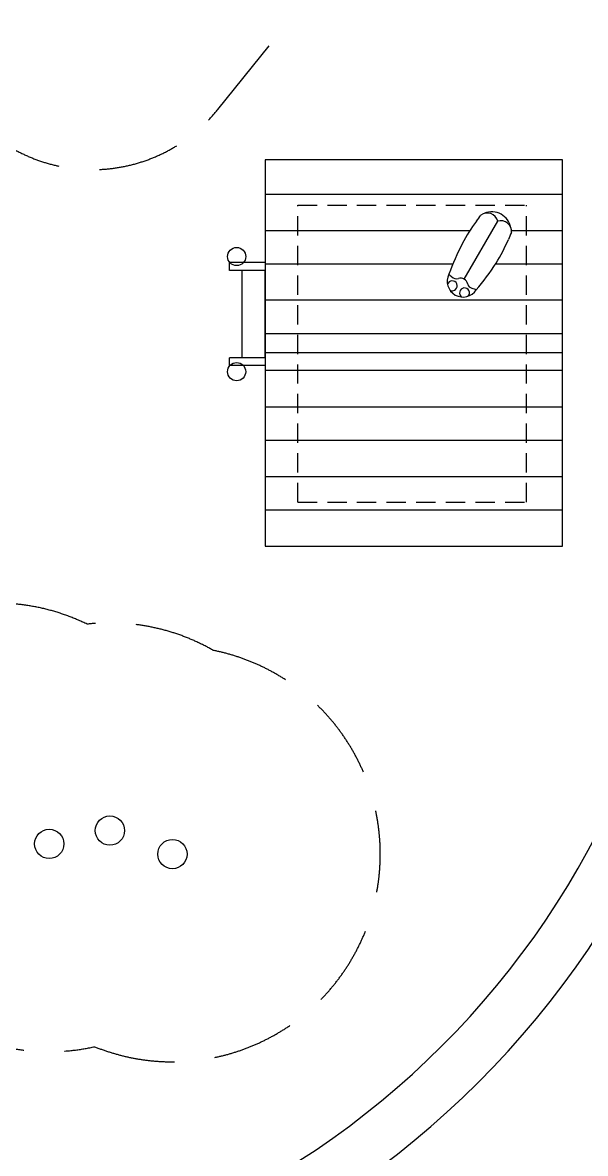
# Model space of a CAD drawing. Header units: millimetres. Extents: x 1145859089 to 1147511753, y -1047484727 to -1047247487.
# Drawn here: x 1147324385 to 1147328754, y -1047399726 to -1047390941 of the extents above; entities that cross this region are included whole.
import ezdxf
from ezdxf.xclip import XClip

# ---------------------------------------------------------------- set-up
doc = ezdxf.new("R2010")
doc.units = ezdxf.units.MM
doc.header["$LTSCALE"] = 100
doc.header["$MEASUREMENT"] = 0
doc.header["$XCLIPFRAME"] = 2
doc.linetypes.add('단지배치도$0$HID', pattern=[2.3, 1.5, -0.8])
doc.linetypes.add('단지배치도$0$HIDDEN', pattern=[9.525, 6.35, -3.175])
doc.layers.get('0').update_dxf_attribs({"linetype": 'CONTINUOUS'})
doc.layers.add('XREF', color=135, linetype='CONTINUOUS')
doc.layers.add('단지배치도$0$W240910', color=135, linetype='CONTINUOUS')

# ---------------------------------------------------------------- blocks, each defined once
blk = doc.blocks.new('단지배치도$0$zw$9902')
at = {"layer": '단지배치도$0$W240910', "linetype": '단지배치도$0$HIDDEN'}
blk.add_line((65628.3, -20246.5, -333088), (66279, -19435.9, -333088), dxfattribs=at)
at = {"layer": '단지배치도$0$W240910'}
for p, q in [((68304.9, -20637.4, 0), (65995.3, -20637.4, 0)), ((65995.3, -20637.4, 0), (65995.3, -23638.9, 0)), ((68304.9, -23638.9, 0), (68304.9, -20637.4, 0)), ((65995.3, -20905.8, 0), (68304.9, -20905.8, 0)), ((67541.2, -21565.9, 0), (67801.3, -21114.8, 0)), ((65995.3, -21186.2, 0), (67586.5, -21186.2, 0)), ((67908.3, -21186.2, 0), (68304.9, -21186.2, 0)), ((65995.3, -21436.5, 0), (65719.9, -21436.5, 0)), ((65722.7, -21436.5, 0), (65719.9, -21436.5, 0)), ((65719.9, -21496.5, 0), (65719.9, -21436.5, 0)), ((65995.3, -21496.5, 0), (65719.9, -21496.5, 0)), ((65816.9, -22176.5, 0), (65816.9, -21496.5, 0)), ((65995.3, -21445.8, 0), (67453.6, -21445.8, 0)), ((65995.3, -22176.5, 0), (65995.3, -21496.5, 0)), ((67784.7, -21445.8, 0), (68304.9, -21445.8, 0)), ((65995.3, -21726.2, 0), (68304.9, -21726.2, 0)), ((65995.3, -21985.8, 0), (68304.9, -21985.8, 0)), ((65995.3, -22176.5, 0), (65719.9, -22176.5, 0)), ((65719.9, -22236.5, 0), (65719.9, -22176.5, 0)), ((68304.9, -22138.1, 0), (65995.3, -22138.1, 0)), ((65995.3, -22236.5, 0), (65719.9, -22236.5, 0)), ((65722.1, -22236.5, 0), (65719.9, -22236.5, 0)), ((65995.3, -22271.3, 0), (68304.9, -22271.3, 0)), ((65995.3, -22556.8, 0), (68304.9, -22556.8, 0)), ((65995.3, -22816.4, 0), (68304.9, -22816.4, 0)), ((65995.3, -23096.8, 0), (68304.9, -23096.8, 0)), ((65995.3, -23356.4, 0), (68304.9, -23356.4, 0)), ((65995.3, -23638.9, 0), (68304.9, -23638.9, 0))]:
    blk.add_line(p, q, dxfattribs=at)
at = {"layer": '단지배치도$0$W240910', "linetype": '단지배치도$0$HID'}
for p, q in [((66248.8, -20989.2, 0), (68025.9, -20989.2, 0)), ((66248.8, -23296.8, 0), (66248.8, -20989.2, 0)), ((68025.9, -23296.8, 0), (68025.9, -20989.2, 0)), ((66248.8, -23296.8, 0), (68025.9, -23296.8, 0))]:
    blk.add_line(p, q, dxfattribs=at)
at = {"layer": '단지배치도$0$W240910'}
for centre, radius in [((65774.8, -21389.2, 0), 70.4), ((65774.4, -22283.7, 0), 70.4), ((64790.7, -25849.2, 0), 113.9), ((64319.7, -25952.6, 0), 113.9), ((65275.9, -26031.4, 0), 113.9)]:
    blk.add_circle(centre, radius, dxfattribs=at)
for centre, radius, start, end in [((63701.1, -21072.3, 0), 6000, 0, 81.78679), ((66981.4, -20611.5, 0), 826.2, 322.53716, 326.57511), ((67720.1, -21134.1, 0), 83.5, 13.42675, 126.02929), ((67756.2, -21191.5, 0), 149.5, 10.11385, 112.55783), ((68625.5, -21863.4, 0), 1240.2, 142.82547, 152.41974), ((67825.3, -21194.7, 0), 83.5, 354.04449, 106.64703), ((66740.5, -20776.8, 0), 1240.2, 327.65404, 337.24832), ((68647.7, -21572.1, 0), 826.2, 153.49867, 157.53662), ((69200.3, -22160.2, 0), 1887.1, 152.51476, 160.37278), ((66195.7, -20428, 0), 1887.1, 319.70101, 327.55902), ((67531.9, -21581.7, 0), 122.3, 153.08708, 328.1168), ((67448.8, -21616.8, 0), 38.3, 242.06042, 163.71724), ((67759.4, -21178, 0), 484.3, 225.98361, 229.47957), ((67483.7, -21507, 0), 55.3, 225.1174, 282.8555), ((67513.9, -21606.1, 0), 48.6, 55.71235, 111.51658), ((67520.2, -21609.8, 0), 48.6, 8.55721, 64.36143), ((67612.8, -21591.3, 0), 45.9, 194.17877, 254.59034), ((67543.6, -21671.4, 0), 38.3, 316.35654, 238.01336), ((67759.4, -21178, 0), 484.3, 250.85835, 255.22027), ((62701.1, -22855.4, 0), 7000, 270, 0), ((62701.1, -22855.4, 0), 6600, 270, 0)]:
    blk.add_arc(centre, radius, start, end, dxfattribs=at)
at = {"layer": '단지배치도$0$W240910', "linetype": '단지배치도$0$HIDDEN'}
for centre, radius, start, end in [((64653.5, -19464.1, -333088), 1250, 228.86407, 321.24842), ((63905.8, -25695.6, 0), 1613.9, 63.99975, 104.62585), ((64790.7, -25849.2, 0), 1613.9, 60.17396, 96.31054), ((65275.9, -26031.4, 0), 1613.9, 247.99754, 78.65417), ((64319.7, -25952.6, 0), 1613.9, 240.42757, 282.58103)]:
    blk.add_arc(centre, radius, start, end, dxfattribs=at)
blk = doc.blocks.new('단지배치도')
blk.add_blockref('단지배치도$0$zw$9902', (141034.2, 142437.2))

msp = doc.modelspace()

# ---------------------------------------------------------------- block references
at = {"layer": 'XREF'}
ref = msp.add_blockref('단지배치도', (1147119237.834579, -1047513806.462535), dxfattribs=at)
XClip(ref).set_block_clipping_path([(72982.4064819524, 34919.7593965302), (360382.4067475507, 255319.7593436702)])

doc.saveas('drawing.dxf')
